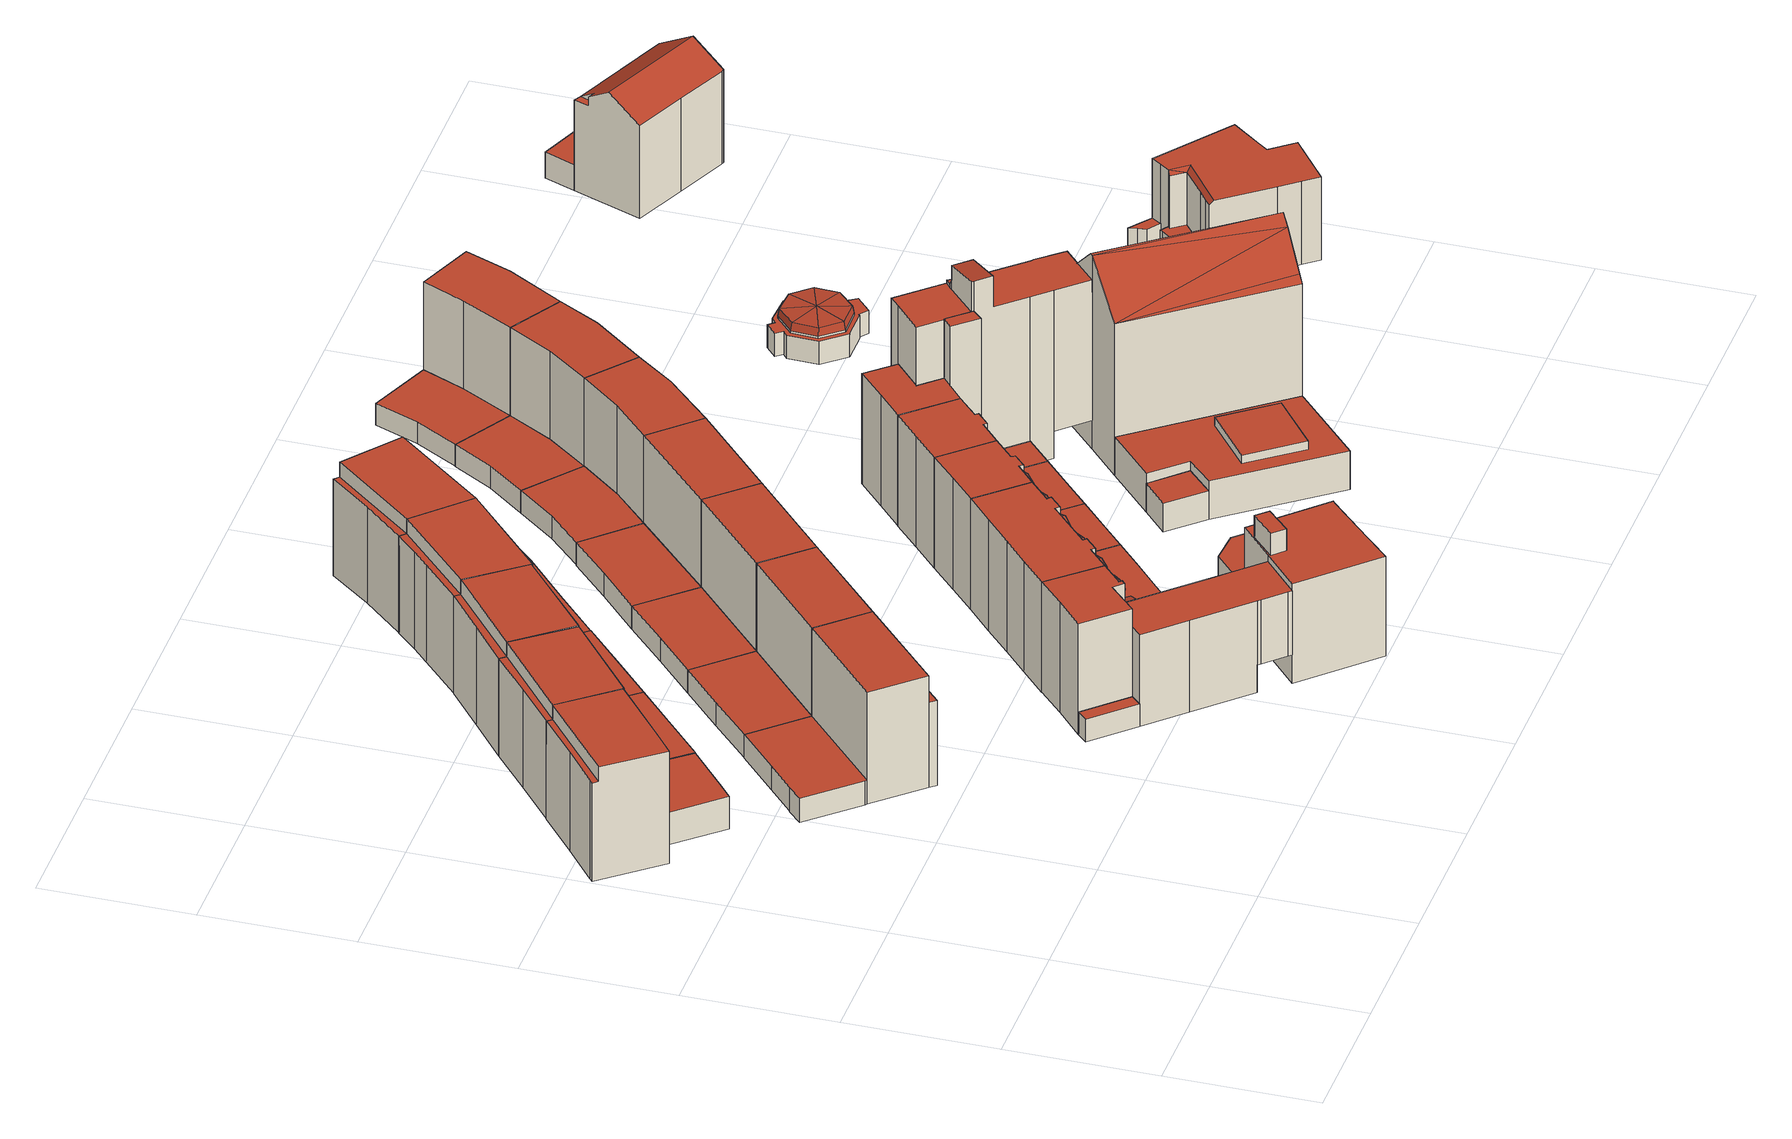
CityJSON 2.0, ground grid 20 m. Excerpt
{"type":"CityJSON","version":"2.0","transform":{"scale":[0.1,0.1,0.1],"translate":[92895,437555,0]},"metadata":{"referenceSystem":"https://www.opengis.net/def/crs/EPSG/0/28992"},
"CityObjects":{
"building1":{"type":"Building","attributes":{"measuredHeight":16.21,"yearOfConstruction":1952},"address":[{"CountryName":"Nederland","LocalityName":"Rotterdam","ThoroughfareNumber":"51-53","ThoroughfareName":"Lombardkade","PostalCode":"3011ZD"}],"children":["building1-1","building1-2"]},
"building1-1":{"type":"BuildingPart","parents":["building1"],"geometry":[{"type":"Solid","lod":"2","boundaries":[[[[0,1,2,3]],[[1,4,5,2]],[[4,6,7,5]],[[8,9,7,6,10,11]],[[12,9,8,13]],[[14,15,16,11,10]],[[17,16,15,18]],[[12,13,17,18,19,0,3]],[[8,11,16,17,13]],[[3,2,5,7,9,12]],[[0,19,14,10,6,4,1]],[[18,15,14,19]]]],"semantics":{"surfaces":[{"type":"WallSurface"},{"type":"RoofSurface"},{"type":"GroundSurface"},{"type":"ClosureSurface"}],"values":[[0,0,0,0,0,0,0,0,1,1,2,3]]}}]},
"building1-2":{"type":"BuildingPart","parents":["building1"],"geometry":[{"type":"Solid","lod":"2","boundaries":[[[[19,14,15,18]],[[20,15,14,21]],[[22,19,18,23]],[[24,20,21,25]],[[23,24,25,22]],[[15,20,24,23,18]],[[19,22,25,21,14]]]],"semantics":{"surfaces":[{"type":"ClosureSurface"},{"type":"WallSurface"},{"type":"RoofSurface"},{"type":"GroundSurface"}],"values":[[0,1,1,1,1,2,3]]}}]},
"building2":{"type":"Building","attributes":{"measuredHeight":15.94,"yearOfConstruction":1952},"address":[{"CountryName":"Nederland","LocalityName":"Rotterdam","ThoroughfareNumber":"37-39","ThoroughfareName":"Meent","PostalCode":"3011JC"}],"children":["building2-1","building2-2","building2-3"]},
"building2-1":{"type":"BuildingPart","parents":["building2"],"geometry":[{"type":"Solid","lod":"2","boundaries":[[[[26,27,28,29]],[[28,27,30,31,32,33]],[[34,32,31,35]],[[36,30,27,26]],[[36,26,29,37,34,35]],[[35,31,30,36]],[[29,28,33,37]],[[37,33,32,34]]]],"semantics":{"surfaces":[{"type":"ClosureSurface"},{"type":"WallSurface"},{"type":"RoofSurface"},{"type":"GroundSurface"}],"values":[[0,1,1,1,1,2,3,0]]}}]},
"building2-2":{"type":"BuildingPart","parents":["building2"],"geometry":[{"type":"Solid","lod":"2","boundaries":[[[[32,38,39,33]],[[38,40,41,39]],[[42,43,44,45]],[[43,46,47,44]],[[46,48,49,47]],[[48,41,40,49]],[[37,42,45,34]],[[34,45,44,47,49,40,38,32]],[[42,37,33,39,41,48,46,43]],[[34,32,33,37]]]],"semantics":{"surfaces":[{"type":"WallSurface"},{"type":"RoofSurface"},{"type":"GroundSurface"},{"type":"ClosureSurface"}],"values":[[0,0,0,0,0,0,0,1,2,3]]}}]},
"building2-3":{"type":"BuildingPart","parents":["building2"],"geometry":[{"type":"Solid","lod":"2","boundaries":[[[[29,28,27,26]],[[50,29,26,51]],[[52,27,28,53]],[[54,52,53,55]],[[51,54,55,50]],[[27,52,54,51,26]],[[55,53,28,29,50]]]],"semantics":{"surfaces":[{"type":"ClosureSurface"},{"type":"WallSurface"},{"type":"RoofSurface"},{"type":"GroundSurface"}],"values":[[0,1,1,1,1,2,3]]}}]},
"building3":{"type":"Building","attributes":{"measuredHeight":16.1,"yearOfConstruction":1954},"address":[{"CountryName":"Nederland","LocalityName":"Rotterdam","ThoroughfareNumber":"50-51","ThoroughfareName":"Lombardkade","PostalCode":"3011ZD"}],"children":["building3-1","building3-2"]},
"building3-1":{"type":"BuildingPart","parents":["building3"],"geometry":[{"type":"Solid","lod":"2","boundaries":[[[[56,57,58,59]],[[60,56,59,61]],[[62,58,57,63]],[[64,62,63,65]],[[61,64,65,60]],[[58,62,64,61,59]],[[56,60,65,63,57]]]],"semantics":{"surfaces":[{"type":"ClosureSurface"},{"type":"WallSurface"},{"type":"RoofSurface"},{"type":"GroundSurface"}],"values":[[0,1,1,1,1,2,3]]}}]},
"building3-2":{"type":"BuildingPart","parents":["building3"],"geometry":[{"type":"Solid","lod":"2","boundaries":[[[[66,67,58,59]],[[68,69,70,71]],[[69,72,3,70]],[[72,57,58,67,13,12,3]],[[73,12,13,74]],[[74,66,59,56,68,71,73]],[[73,71,70,3,12]],[[74,13,67,66]],[[68,56,57,72,69]],[[59,58,57,56]]]],"semantics":{"surfaces":[{"type":"WallSurface"},{"type":"RoofSurface"},{"type":"GroundSurface"},{"type":"ClosureSurface"}],"values":[[0,0,0,0,0,0,1,1,2,3]]}}]},
"building4":{"type":"Building","attributes":{"measuredHeight":16.11,"yearOfConstruction":1952},"address":[{"CountryName":"Nederland","LocalityName":"Rotterdam","ThoroughfareNumber":"48-49","ThoroughfareName":"Lombardkade","PostalCode":"3011ZC"}],"children":["building4-1","building4-2"]},
"building4-1":{"type":"BuildingPart","parents":["building4"],"geometry":[{"type":"Solid","lod":"2","boundaries":[[[[75,56,59,76]],[[61,59,56,60]],[[77,61,60,78]],[[79,77,78,80]],[[80,75,76,79]],[[61,77,79,76,59]],[[75,80,78,60,56]]]],"semantics":{"surfaces":[{"type":"ClosureSurface"},{"type":"WallSurface"},{"type":"RoofSurface"},{"type":"GroundSurface"}],"values":[[0,1,1,1,1,2,3]]}}]},
"building4-2":{"type":"BuildingPart","parents":["building4"],"geometry":[{"type":"Solid","lod":"2","boundaries":[[[[81,73,74,82]],[[83,84,59,76]],[[68,56,59,84,74,73,71]],[[85,86,87,88]],[[86,68,71,87]],[[82,83,76,75,85,88,81]],[[81,88,87,71,73]],[[82,74,84,83]],[[85,75,56,68,86]],[[76,59,56,75]]]],"semantics":{"surfaces":[{"type":"WallSurface"},{"type":"RoofSurface"},{"type":"GroundSurface"},{"type":"ClosureSurface"}],"values":[[0,0,0,0,0,0,1,1,2,3]]}}]},
"building5":{"type":"Building","attributes":{"measuredHeight":15.91,"yearOfConstruction":1952},"address":[{"CountryName":"Nederland","LocalityName":"Rotterdam","ThoroughfareNumber":"33-35","ThoroughfareName":"Meent","PostalCode":"3011JC"}],"children":["building5-1","building5-2","building5-3"]},
"building5-1":{"type":"BuildingPart","parents":["building5"],"geometry":[{"type":"Solid","lod":"2","boundaries":[[[[89,90,26,91]],[[92,51,93,94]],[[95,92,94,96]],[[96,89,91,95]],[[51,26,90,93]],[[92,95,91,26,51]],[[94,93,90,89,96]]]],"semantics":{"surfaces":[{"type":"ClosureSurface"},{"type":"WallSurface"},{"type":"RoofSurface"},{"type":"GroundSurface"}],"values":[[0,1,1,1,1,2,3]]}}]},
"building5-2":{"type":"BuildingPart","parents":["building5"],"geometry":[{"type":"Solid","lod":"2","boundaries":[[[[97,34,98,99]],[[99,100,101,97]],[[100,102,103,101]],[[102,104,45,103]],[[34,45,104,98]],[[103,45,34,97,101]],[[100,99,98,104,102]]]],"semantics":{"surfaces":[{"type":"ClosureSurface"},{"type":"WallSurface"},{"type":"RoofSurface"},{"type":"GroundSurface"}],"values":[[0,1,1,1,1,2,3]]}}]},
"building5-3":{"type":"BuildingPart","parents":["building5"],"geometry":[{"type":"Solid","lod":"2","boundaries":[[[[99,98,34,97]],[[105,91,89,99,97,106]],[[34,98,90,26,36,35]],[[97,34,35,106]],[[105,36,26,91]],[[106,35,36,105]],[[89,90,98,99]],[[91,26,90,89]]]],"semantics":{"surfaces":[{"type":"ClosureSurface"},{"type":"WallSurface"},{"type":"RoofSurface"},{"type":"GroundSurface"}],"values":[[0,1,1,1,1,2,3,0]]}}]},
"building6":{"type":"Building","attributes":{"measuredHeight":15.76,"yearOfConstruction":1955},"address":[{"CountryName":"Nederland","LocalityName":"Rotterdam","ThoroughfareNumber":"42-44","ThoroughfareName":"Meent","PostalCode":"3011JL"}],"children":["building6-1","building6-2","building6-3"]},
"building6-1":{"type":"BuildingPart","parents":["building6"],"geometry":[{"type":"Solid","lod":"2","boundaries":[[[[107,108,109,110]],[[111,112,113,114]],[[115,116,117,118]],[[114,107,110,111]],[[116,119,120,117]],[[119,121,122,120]],[[118,123,124,115]],[[123,125,126,124]],[[125,122,121,126]],[[114,113,127,128,108,107],[116,115,124,126,121,119]],[[118,117,120,123]],[[123,120,122,125]],[[129,130,112,111,110,109]],[[129,109,108,128]],[[112,130,127,113]],[[128,127,130,129]]]],"semantics":{"surfaces":[{"type":"WallSurface"},{"type":"RoofSurface"},{"type":"GroundSurface"},{"type":"ClosureSurface"}],"values":[[0,0,0,0,0,0,0,0,0,1,1,1,2,3,3,3]]}}]},
"building6-2":{"type":"BuildingPart","parents":["building6"],"geometry":[{"type":"Solid","lod":"2","boundaries":[[[[131,132,133,134]],[[135,136,137,138]],[[132,137,136,133]],[[134,135,138,131]],[[134,133,136,135]],[[138,137,132,131]]]],"semantics":{"surfaces":[{"type":"ClosureSurface"},{"type":"WallSurface"},{"type":"RoofSurface"},{"type":"GroundSurface"}],"values":[[0,1,1,1,2,3]]}}]},
"building6-3":{"type":"BuildingPart","parents":["building6"],"geometry":[{"type":"Solid","lod":"2","boundaries":[[[[139,140,141,132,133]],[[142,141,140,143]],[[109,108,144,145,146]],[[128,127,147,148]],[[146,145,149,134,131]],[[149,139,133,134]],[[150,147,127,113]],[[148,144,108,128]],[[150,113,112,142,143]],[[148,147,150,143,140,139,149,145,144]],[[112,130,129,109,146,131,132,141,142]],[[128,108,109,129]],[[134,133,132,131]],[[129,130,127,128]],[[113,127,130,112]]]],"semantics":{"surfaces":[{"type":"WallSurface"},{"type":"RoofSurface"},{"type":"GroundSurface"},{"type":"ClosureSurface"}],"values":[[0,0,0,0,0,0,0,0,0,1,2,3,3,3,3]]}}]},
"building7":{"type":"Building","attributes":{"measuredHeight":13.12,"yearOfConstruction":1955},"address":[{"CountryName":"Nederland","LocalityName":"Rotterdam","ThoroughfareNumber":"98-100","ThoroughfareName":"Binnenrotte","PostalCode":"3011HC"}],"geometry":[{"type":"Solid","lod":"2","boundaries":[[[[151,152,153,154,155,156]],[[157,154,158,110,159]],[[110,146,160,159]],[[155,154,157,161]],[[146,138,162,160]],[[154,153,163,158]],[[161,164,156,155]],[[163,153,165,166,167]],[[166,162,138,167]],[[164,168,151,156]],[[168,169,152,151]],[[169,165,153,152]],[[169,168,164,161,157,159,160,162,166,165]],[[146,110,158,163,167,138]]]],"semantics":{"surfaces":[{"type":"OuterCeilingSurface"},{"type":"WallSurface"},{"type":"RoofSurface"},{"type":"GroundSurface"}],"values":[[0,1,1,1,1,1,1,1,1,1,1,1,2,3]]}}]},
"building8":{"type":"Building","attributes":{"measuredHeight":16.11,"yearOfConstruction":1952},"address":[{"CountryName":"Nederland","LocalityName":"Rotterdam","ThoroughfareNumber":"46-47","ThoroughfareName":"Lombardkade","PostalCode":"3011ZC"}],"children":["building8-1","building8-2"]},
"building8-1":{"type":"BuildingPart","parents":["building8"],"geometry":[{"type":"Solid","lod":"2","boundaries":[[[[170,171,172,173]],[[174,170,173,175]],[[176,172,171,177]],[[178,176,177,179]],[[175,178,179,174]],[[172,176,178,175,173]],[[170,174,179,177,171]]]],"semantics":{"surfaces":[{"type":"ClosureSurface"},{"type":"WallSurface"},{"type":"RoofSurface"},{"type":"GroundSurface"}],"values":[[0,1,1,1,1,2,3]]}}]},
"building8-2":{"type":"BuildingPart","parents":["building8"],"geometry":[{"type":"Solid","lod":"2","boundaries":[[[[180,181,172,173]],[[182,183,184,185]],[[183,186,88,184]],[[187,81,82,188]],[[186,171,172,181,82,81,88]],[[188,180,173,170,189,190,187]],[[189,182,185,190]],[[190,185,184,88,81,187]],[[188,82,181,180]],[[189,170,171,186,183,182]],[[173,172,171,170]]]],"semantics":{"surfaces":[{"type":"WallSurface"},{"type":"RoofSurface"},{"type":"GroundSurface"},{"type":"ClosureSurface"}],"values":[[0,0,0,0,0,0,0,1,1,2,3]]}}]},
"building9":{"type":"Building","attributes":{"measuredHeight":15.88,"yearOfConstruction":1952},"address":[{"CountryName":"Nederland","LocalityName":"Rotterdam","ThoroughfareNumber":"29-31","ThoroughfareName":"Meent","PostalCode":"3011JC"}],"children":["building9-1","building9-2","building9-3"]},
"building9-1":{"type":"BuildingPart","parents":["building9"],"geometry":[{"type":"Solid","lod":"2","boundaries":[[[[191,89,91,192]],[[193,191,192,194]],[[95,91,89,96]],[[195,95,96,196]],[[194,195,196,193]],[[195,194,192,91,95]],[[191,193,196,96,89]]]],"semantics":{"surfaces":[{"type":"ClosureSurface"},{"type":"WallSurface"},{"type":"RoofSurface"},{"type":"GroundSurface"}],"values":[[0,1,1,1,1,2,3]]}}]},
"building9-2":{"type":"BuildingPart","parents":["building9"],"geometry":[{"type":"Solid","lod":"2","boundaries":[[[[197,97,99,198]],[[97,101,100,99]],[[198,199,200,197]],[[199,201,202,200]],[[201,100,101,202]],[[202,101,97,197,200]],[[199,198,99,100,201]]]],"semantics":{"surfaces":[{"type":"ClosureSurface"},{"type":"WallSurface"},{"type":"RoofSurface"},{"type":"GroundSurface"}],"values":[[0,1,1,1,1,2,3]]}}]},
"building9-3":{"type":"BuildingPart","parents":["building9"],"geometry":[{"type":"Solid","lod":"2","boundaries":[[[[198,99,97,197]],[[203,192,191,198,197,204]],[[91,105,106,97,99,89]],[[197,97,106,204]],[[203,105,91,192]],[[204,106,105,203]],[[191,89,99,198]],[[192,91,89,191]]]],"semantics":{"surfaces":[{"type":"ClosureSurface"},{"type":"WallSurface"},{"type":"RoofSurface"},{"type":"GroundSurface"}],"values":[[0,1,1,1,1,2,3,0]]}}]},
"building10":{"type":"Building","attributes":{"measuredHeight":15.85,"yearOfConstruction":1955},"address":[{"CountryName":"Nederland","LocalityName":"Rotterdam","ThoroughfareNumber":"17-19","ThoroughfareName":"Botersloothof","PostalCode":"3011HK"}],"children":["building10-1","building10-2"]},
"building10-1":{"type":"BuildingPart","parents":["building10"],"geometry":[{"type":"Solid","lod":"2","boundaries":[[[[205,206,207,208]],[[209,210,211,212]],[[212,213,214,209]],[[213,215,216,214]],[[217,218,219,220]],[[114,113,221,222]],[[223,114,222,224]],[[225,223,224,226]],[[227,225,226,228]],[[220,227,228,217]],[[229,230,231,232]],[[230,205,208,231]],[[232,233,234,229]],[[215,235,236,216]],[[210,237,238,211]],[[237,236,235,238]],[[233,239,240,234]],[[239,207,206,240]],[[241,242,243,244]],[[242,245,246,243]],[[247,248,249,250]],[[251,246,245,252]],[[253,254,255,256]],[[254,251,252,255]],[[257,258,259,260]],[[248,261,262,249]],[[261,259,258,262]],[[256,241,244,253]],[[250,263,264,247]],[[263,257,260,264]],[[220,219,265,266,267,268,269,270,271,272,113,114,223,225,227],[261,248,247,264,260,259],[236,237,210,209,214,216],[245,242,241,256,255,252],[233,232,231,208,207,239]],[[250,249,262,263]],[[263,262,258,257]],[[229,234,240,230]],[[253,244,243,254]],[[254,243,246,251]],[[213,238,235,215]],[[212,211,238,213]],[[230,240,206,205]],[[217,228,226,224,222,221,273,274,275,276,277,278,279,280,218]],[[266,265,280,279]],[[278,277,268,267]],[[218,280,265,219]],[[270,269,276,275]],[[273,221,113,272]],[[274,273,272,271]],[[279,278,267,266]],[[277,276,269,268]],[[275,274,271,270]]]],"semantics":{"surfaces":[{"type":"WallSurface"},{"type":"RoofSurface"},{"type":"GroundSurface"},{"type":"ClosureSurface"}],"values":[[0,0,0,0,0,0,0,0,0,0,0,0,0,0,0,0,0,0,0,0,0,0,0,0,0,0,0,0,0,0,1,1,1,1,1,1,1,1,1,2,3,3,3,3,3,3,3,3,3]]}}]},
"building10-2":{"type":"BuildingPart","parents":["building10"],"geometry":[{"type":"Solid","lod":"2","boundaries":[[[[281,282,271,270]],[[283,150,113,272]],[[284,285,286,287]],[[285,288,289,286]],[[288,290,291,289]],[[290,292,143,291]],[[293,294,269,268]],[[295,293,268,267]],[[282,283,272,271]],[[221,113,150,143,292]],[[296,297,265,219]],[[270,269,294,281]],[[296,219,218,284,287]],[[298,295,267,266]],[[266,265,297,298]],[[283,282,281,294,293,295,298,297,296,287,286,289,291,143,150]],[[279,278,277,276,275,274,273,221,292,290,288,285,284,218,280]],[[270,271,274,275]],[[268,269,276,277]],[[272,113,221,273]],[[267,268,277,278]],[[266,267,278,279]],[[219,265,280,218]],[[275,276,269,270]],[[279,280,265,266]],[[271,272,273,274]]]],"semantics":{"surfaces":[{"type":"WallSurface"},{"type":"RoofSurface"},{"type":"GroundSurface"},{"type":"ClosureSurface"}],"values":[[0,0,0,0,0,0,0,0,0,0,0,0,0,0,0,1,2,3,3,3,3,3,3,3,3,3]]}}]},
"building11":{"type":"Building","attributes":{"measuredHeight":17.44,"yearOfConstruction":1955},"address":[{"CountryName":"Nederland","LocalityName":"Rotterdam","ThoroughfareNumber":"102-102","ThoroughfareName":"Binnenrotte","PostalCode":"3011HC"}],"children":["building11-1","building11-2"]},
"building11-1":{"type":"BuildingPart","parents":["building11"],"geometry":[{"type":"Solid","lod":"2","boundaries":[[[[299,300,301,302]],[[303,304,305,306,307]],[[306,308,309,307]],[[302,310,311,299]],[[300,312,313,301]],[[310,313,312,311]],[[314,315,316,317,318,319,320]],[[318,309,308,319]],[[321,304,303,322]],[[314,320,323,321,322]],[[301,313,310,302]],[[303,307,309,318,317,316,315,314,322],[300,299,311,312]],[[320,319,308,306,305,323]],[[323,305,304,321]]]],"semantics":{"surfaces":[{"type":"WallSurface"},{"type":"RoofSurface"},{"type":"GroundSurface"},{"type":"ClosureSurface"}],"values":[[0,0,0,0,0,0,0,0,0,0,1,1,2,3]]}}]},
"building11-2":{"type":"BuildingPart","parents":["building11"],"geometry":[{"type":"Solid","lod":"2","boundaries":[[[[321,304,305,323]],[[324,321,323,325]],[[326,327,328,329]],[[325,326,329,324]],[[327,305,304,328]],[[329,328,304,321,324]],[[323,305,327,326,325]]]],"semantics":{"surfaces":[{"type":"ClosureSurface"},{"type":"WallSurface"},{"type":"RoofSurface"},{"type":"GroundSurface"}],"values":[[0,1,1,1,1,2,3]]}}]},
"building12":{"type":"Building","attributes":{"measuredHeight":16.01,"yearOfConstruction":1952},"address":[{"CountryName":"Nederland","LocalityName":"Rotterdam","ThoroughfareNumber":"44-45","ThoroughfareName":"Lombardkade","PostalCode":"3011ZB"}],"children":["building12-1","building12-2"]},
"building12-1":{"type":"BuildingPart","parents":["building12"],"geometry":[{"type":"Solid","lod":"2","boundaries":[[[[330,331,332,333]],[[334,335,336,337]],[[335,175,338,336]],[[337,330,333,334]],[[175,332,331,338]],[[335,334,333,332,175]],[[336,338,331,330,337]]]],"semantics":{"surfaces":[{"type":"ClosureSurface"},{"type":"WallSurface"},{"type":"RoofSurface"},{"type":"GroundSurface"}],"values":[[0,1,1,1,1,2,3]]}}]},
"building12-2":{"type":"BuildingPart","parents":["building12"],"geometry":[{"type":"Solid","lod":"2","boundaries":[[[[339,180,332,333]],[[340,339,333,330,341,342,343]],[[343,187,188,340]],[[341,344,345,342]],[[344,346,190,345]],[[332,180,188,187,190,346,331]],[[340,188,180,339]],[[343,342,345,190,187]],[[341,330,331,346,344]],[[333,332,331,330]]]],"semantics":{"surfaces":[{"type":"WallSurface"},{"type":"RoofSurface"},{"type":"GroundSurface"},{"type":"ClosureSurface"}],"values":[[0,0,0,0,0,0,1,1,2,3]]}}]},
"building13":{"type":"Building","attributes":{"measuredHeight":15.85,"yearOfConstruction":1952},"address":[{"CountryName":"Nederland","LocalityName":"Rotterdam","ThoroughfareNumber":"25-27","ThoroughfareName":"Meent","PostalCode":"3011JB"}],"children":["building13-1","building13-2","building13-3"]},
"building13-1":{"type":"BuildingPart","parents":["building13"],"geometry":[{"type":"Solid","lod":"2","boundaries":[[[[347,197,198,348]],[[348,349,350,347]],[[349,351,352,350]],[[351,199,200,352]],[[197,200,199,198]],[[197,347,350,352,200]],[[349,348,198,199,351]]]],"semantics":{"surfaces":[{"type":"ClosureSurface"},{"type":"WallSurface"},{"type":"RoofSurface"},{"type":"GroundSurface"}],"values":[[0,1,1,1,1,2,3]]}}]},
"building13-2":{"type":"BuildingPart","parents":["building13"],"geometry":[{"type":"Solid","lod":"2","boundaries":[[[[353,192,191,354]],[[347,197,204,355]],[[356,353,354,348,347,355]],[[197,198,191,192,203,204]],[[356,203,192,353]],[[355,204,203,356]],[[354,191,198,348]],[[348,198,197,347]]]],"semantics":{"surfaces":[{"type":"ClosureSurface"},{"type":"WallSurface"},{"type":"RoofSurface"},{"type":"GroundSurface"}],"values":[[0,1,1,1,1,2,3,0]]}}]},
"building13-3":{"type":"BuildingPart","parents":["building13"],"geometry":[{"type":"Solid","lod":"2","boundaries":[[[[354,191,192,353]],[[357,194,193,358]],[[359,357,358,360]],[[360,354,353,359]],[[194,192,191,193]],[[357,359,353,192,194]],[[354,360,358,193,191]]]],"semantics":{"surfaces":[{"type":"ClosureSurface"},{"type":"WallSurface"},{"type":"RoofSurface"},{"type":"GroundSurface"}],"values":[[0,1,1,1,1,2,3]]}}]},
"building14":{"type":"Building","attributes":{"measuredHeight":15.84,"yearOfConstruction":1955},"address":[{"CountryName":"Nederland","LocalityName":"Rotterdam","ThoroughfareNumber":"26-30","ThoroughfareName":"Meent","PostalCode":"3011JK"}],"children":["building14-1","building14-2"]},
"building14-1":{"type":"BuildingPart","parents":["building14"],"geometry":[{"type":"Solid","lod":"2","boundaries":[[[[220,219,218,217]],[[361,220,217,362]],[[363,361,362,364]],[[365,366,367,368]],[[369,370,371,372]],[[373,374,375,376]],[[376,377,378,373]],[[377,365,368,378]],[[379,380,381,382]],[[382,383,384,379]],[[383,369,372,384]],[[364,385,386,363]],[[374,387,388,375]],[[387,367,366,388]],[[380,389,390,381]],[[389,371,370,390]],[[376,375,388,377]],[[382,381,390,383]],[[363,386,391,392,393,394,219,220,361],[380,379,384,372,371,389],[374,373,378,368,367,387]],[[377,388,366,365]],[[383,390,370,369]],[[395,385,364,362,217,218,396,397,398]],[[385,395,391,386]],[[396,218,219,394]],[[397,396,394,393]],[[392,391,395,398]],[[398,397,393,392]]]],"semantics":{"surfaces":[{"type":"WallSurface"},{"type":"RoofSurface"},{"type":"GroundSurface"},{"type":"ClosureSurface"}],"values":[[0,0,0,0,0,0,0,0,0,0,0,0,0,0,0,0,1,1,1,1,1,2,3,3,3,3,3]]}}]},
"building14-2":{"type":"BuildingPart","parents":["building14"],"geometry":[{"type":"Solid","lod":"2","boundaries":[[[[218,219,296,287,284]],[[399,296,219,394]],[[400,386,385,401,402]],[[403,284,287,404]],[[401,403,404,402]],[[400,405,391,386]],[[406,399,394,393]],[[407,406,393,392]],[[392,391,405,407]],[[407,405,400,402,404,287,296,399,406]],[[395,398,397,396,218,284,403,401,385]],[[394,219,218,396]],[[393,394,396,397]],[[392,393,397,398]],[[398,395,391,392]],[[386,391,395,385]]]],"semantics":{"surfaces":[{"type":"WallSurface"},{"type":"RoofSurface"},{"type":"GroundSurface"},{"type":"ClosureSurface"}],"values":[[0,0,0,0,0,0,0,0,0,1,2,3,3,3,3,3]]}}]},
"building15":{"type":"Building","attributes":{"measuredHeight":15.84,"yearOfConstruction":1955},"address":[{"CountryName":"Nederland","LocalityName":"Rotterdam","ThoroughfareNumber":"26-26","ThoroughfareName":"Meent","PostalCode":"3011JK"}],"children":["building15-1","building15-2"]},
"building15-1":{"type":"BuildingPart","parents":["building15"],"geometry":[{"type":"Solid","lod":"2","boundaries":[[[[408,409,410,411]],[[411,412,413,408]],[[414,401,402,415]],[[416,414,415,417]],[[409,418,419,410]],[[420,413,412,421]],[[418,400,386,419]],[[385,386,400,402,401]],[[420,421,422,416,417]],[[409,408,413,420,417,415,402,400,418]],[[414,416,422,423,424,425,426,385,401]],[[419,386,385,426]],[[411,410,425,424]],[[424,423,412,411]],[[410,419,426,425]],[[421,412,423,422]]]],"semantics":{"surfaces":[{"type":"WallSurface"},{"type":"RoofSurface"},{"type":"GroundSurface"},{"type":"ClosureSurface"}],"values":[[0,0,0,0,0,0,0,0,0,1,2,3,3,3,3,3]]}}]},
"building15-2":{"type":"BuildingPart","parents":["building15"],"geometry":[{"type":"Solid","lod":"2","boundaries":[[[[363,386,385,364]],[[427,428,429,430]],[[428,363,364,429]],[[430,422,421,427]],[[431,432,433,434]],[[435,436,437,438]],[[439,440,441,442]],[[443,444,445,446]],[[434,447,448,431]],[[447,435,438,448]],[[432,449,450,433]],[[449,437,436,450]],[[442,451,452,439]],[[451,443,446,452]],[[440,453,454,441]],[[453,445,444,454]],[[427,421,412,411,410,419,386,363,428],[453,440,439,452,446,445],[432,431,448,438,437,449]],[[434,433,450,447]],[[442,441,454,451]],[[447,450,436,435]],[[451,454,444,443]],[[423,422,430,429,364,385,426,425,424]],[[424,425,410,411]],[[425,426,419,410]],[[426,385,386,419]],[[422,423,412,421]],[[411,412,423,424]]]],"semantics":{"surfaces":[{"type":"WallSurface"},{"type":"RoofSurface"},{"type":"GroundSurface"},{"type":"ClosureSurface"}],"values":[[0,0,0,0,0,0,0,0,0,0,0,0,0,0,0,0,1,1,1,1,1,2,3,3,3,3,3]]}}]},
"building16":{"type":"Building","attributes":{"measuredHeight":15.85,"yearOfConstruction":1952},"address":[{"CountryName":"Nederland","LocalityName":"Rotterdam","ThoroughfareNumber":"21-23","ThoroughfareName":"Meent","PostalCode":"3011JB"}],"children":["building16-1","building16-2","building16-3"]},
"building16-1":{"type":"BuildingPart","parents":["building16"],"geometry":[{"type":"Solid","lod":"2","boundaries":[[[[455,456,457,458]],[[459,460,461,462]],[[347,350,463,464]],[[460,463,350,461]],[[458,459,462,455]],[[461,350,347,456,455,462]],[[460,459,458,457,464,463]],[[456,347,464,457]]]],"semantics":{"surfaces":[{"type":"ClosureSurface"},{"type":"WallSurface"},{"type":"RoofSurface"},{"type":"GroundSurface"}],"values":[[0,1,1,1,1,2,3,0]]}}]},
"building16-2":{"type":"BuildingPart","parents":["building16"],"geometry":[{"type":"Solid","lod":"2","boundaries":[[[[465,466,467,468]],[[469,359,470,471]],[[466,469,471,467]],[[468,472,473,465]],[[359,353,474,470]],[[466,465,473,475,353,359,469]],[[472,468,467,471,470,474,476]],[[476,474,353,475]],[[472,476,475,473]]]],"semantics":{"surfaces":[{"type":"WallSurface"},{"type":"RoofSurface"},{"type":"GroundSurface"},{"type":"ClosureSurface"}],"values":[[0,0,0,0,0,1,2,3,3]]}}]},
"building16-3":{"type":"BuildingPart","parents":["building16"],"geometry":[{"type":"Solid","lod":"2","boundaries":[[[[353,356,355,347,464,474]],[[477,478,475,473]],[[478,356,353,475]],[[455,456,479,480]],[[477,473,472,458,455,480]],[[456,347,355,479]],[[479,355,356,478,477,480]],[[472,476,474,464,457,458]],[[458,457,456,455]],[[473,475,476,472]],[[457,464,347,456]],[[475,353,474,476]]]],"semantics":{"surfaces":[{"type":"WallSurface"},{"type":"RoofSurface"},{"type":"GroundSurface"},{"type":"ClosureSurface"}],"values":[[0,0,0,0,0,0,1,2,3,3,3,3]]}}]},
"building17":{"type":"Building","attributes":{"measuredHeight":4.16,"yearOfConstruction":1955},"address":[{"CountryName":"Nederland","LocalityName":"Rotterdam","ThoroughfareNumber":"2B","ThoroughfareName":"Botersloothof","PostalCode":"3011HK"}],"geometry":[{"type":"Solid","lod":"2","boundaries":[[[[481,482,483,484]],[[485,486,482,481]],[[484,483,487,488]],[[483,482,486,487]],[[488,485,481,484]],[[488,487,486,485]]]],"semantics":{"surfaces":[{"type":"GroundSurface"},{"type":"WallSurface"},{"type":"RoofSurface"}],"values":[[0,1,1,1,1,2]]}}]},
"building18":{"type":"Building","attributes":{"measuredHeight":24.33,"yearOfConstruction":1955},"address":[{"CountryName":"Nederland","LocalityName":"Rotterdam","ThoroughfareNumber":"22-22","ThoroughfareName":"Meent","PostalCode":"3011JK"}],"geometry":[{"type":"Solid","lod":"2","boundaries":[[[[489,490,491,492]],[[493,420,421,494]],[[495,496,497,498]],[[498,499,500,495]],[[496,501,502,497]],[[501,503,504,502]],[[503,505,417,504]],[[506,493,507,508]],[[491,490,507,493,494]],[[509,427,510,511]],[[492,509,511,512,489]],[[512,513,514,489]],[[508,514,513,500,499,506]],[[427,421,420,417,505,510]],[[489,514,508,507,490]],[[506,499,498,497,502,504,417,420,493]],[[509,492,491,494,421,427]],[[495,500,513,512,511,510,505,503,501,496]]]],"semantics":{"surfaces":[{"type":"WallSurface"},{"type":"RoofSurface"},{"type":"GroundSurface"}],"values":[[0,0,0,0,0,0,0,0,0,0,0,0,0,0,1,1,1,2]]}}]},
"building19":{"type":"Building","attributes":{"measuredHeight":15.85,"yearOfConstruction":1952},"address":[{"CountryName":"Nederland","LocalityName":"Rotterdam","ThoroughfareNumber":"17-19","ThoroughfareName":"Meent","PostalCode":"3011JB"}],"children":["building19-1","building19-2","building19-3"]},
"building19-1":{"type":"BuildingPart","parents":["building19"],"geometry":[{"type":"Solid","lod":"2","boundaries":[[[[515,455,480,516]],[[473,477,480,455,458,472]],[[517,477,473,518]],[[519,517,518,520]],[[521,515,516,522]],[[519,520,523,524,521,522]],[[516,480,477,517,519,522]],[[523,525,472,458,526,524]],[[526,458,455,515]],[[518,473,472,525]],[[520,518,525,523]],[[524,526,515,521]]]],"semantics":{"surfaces":[{"type":"WallSurface"},{"type":"RoofSurface"},{"type":"GroundSurface"},{"type":"ClosureSurface"}],"values":[[0,0,0,0,0,0,1,2,3,3,3,3]]}}]},
"building19-2":{"type":"BuildingPart","parents":["building19"],"geometry":[{"type":"Solid","lod":"2","boundaries":[[[[527,528,529,530]],[[531,465,468,532]],[[528,531,532,529]],[[530,523,520,527]],[[465,473,472,468]],[[520,518,473,465,531,528,527]],[[523,530,529,532,468,472,525]],[[523,525,518,520]],[[525,472,473,518]]]],"semantics":{"surfaces":[{"type":"WallSurface"},{"type":"RoofSurface"},{"type":"GroundSurface"},{"type":"ClosureSurface"}],"values":[[0,0,0,0,0,1,2,3,3]]}}]},
"building19-3":{"type":"BuildingPart","parents":["building19"],"geometry":[{"type":"Solid","lod":"2","boundaries":[[[[521,515,526,524]],[[533,534,535,536]],[[524,533,536,521]],[[534,459,462,535]],[[455,462,459,458]],[[462,455,515,521,536,535]],[[524,526,458,459,534,533]],[[515,455,458,526]]]],"semantics":{"surfaces":[{"type":"ClosureSurface"},{"type":"WallSurface"},{"type":"RoofSurface"},{"type":"GroundSurface"}],"values":[[0,1,1,1,1,2,3,0]]}}]},
"building20":{"type":"Building","attributes":{"measuredHeight":28.59,"yearOfConstruction":1955},"address":[{"CountryName":"Nederland","LocalityName":"Rotterdam","ThoroughfareNumber":"3-7","ThoroughfareName":"Botersloot","PostalCode":"3011HE"}],"geometry":[{"type":"Solid","lod":"2","boundaries":[[[[537,538,539,540,541,542]],[[543,537,544,545,511]],[[546,547,500,513]],[[548,549,550,546,513,512]],[[545,551,552,548,512,511]],[[553,544,537,542]],[[495,500,547,554]],[[555,495,554,556]],[[557,553,542,541]],[[558,559,538,560,561,562,563]],[[564,562,561,555,556,565]],[[539,538,559,566]],[[540,539,566,567]],[[541,540,567,557]],[[568,569,570,550,549]],[[565,571,572,564]],[[571,570,569,572]],[[573,574,575,552,551]],[[563,576,577,558]],[[576,574,573,577]],[[574,569,568,575]],[[538,537,543,560]],[[566,559,558,577,573,551,545,544,553,557,567]],[[556,554,547,546,550,570,571,565]],[[576,572,569,574]],[[552,575,568,549,548]],[[576,563,562,564,572]],[[495,555,561,560,543,511,512,513,500]]]],"semantics":{"surfaces":[{"type":"OuterCeilingSurface"},{"type":"WallSurface"},{"type":"RoofSurface"},{"type":"GroundSurface"}],"values":[[0,1,1,1,1,1,1,1,1,1,1,1,1,1,1,1,1,1,1,1,1,1,2,2,2,2,2,3]]}}]},
"building21":{"type":"Building","attributes":{"measuredHeight":28.01,"yearOfConstruction":1946},"address":[{"CountryName":"Nederland","LocalityName":"Rotterdam","ThoroughfareNumber":"11","ThoroughfareName":"Botersloot","PostalCode":"3011HE"}],"children":["building21-1","building21-2"]},
"building21-1":{"type":"BuildingPart","parents":["building21"],"geometry":[{"type":"Solid","lod":"2","boundaries":[[[[578,579,580,581]],[[582,580,579,583]],[[584,578,581,585]],[[586,587,588,589]],[[585,582,583,584]],[[590,483,591,592]],[[484,481,593,594]],[[594,591,483,484]],[[595,586,589,596]],[[587,593,481,588]],[[583,579,578,584]],[[595,592,591,594,593,587,586],[580,582,585,581]],[[596,589,588,481,484,483,590]],[[596,590,592,595]]]],"semantics":{"surfaces":[{"type":"WallSurface"},{"type":"RoofSurface"},{"type":"GroundSurface"},{"type":"ClosureSurface"}],"values":[[0,0,0,0,0,0,0,0,0,0,1,1,2,3]]}}]},
"building21-2":{"type":"BuildingPart","parents":["building21"],"geometry":[{"type":"Solid","lod":"2","boundaries":[[[[597,598,599,600,595,596,601,602]],[[601,603,604,602]],[[603,605,606,604]],[[605,607,608,606]],[[600,609,592,595]],[[609,610,611,590,592]],[[612,608,607,611,610]],[[599,609,600]],[[598,610,609]],[[598,609,599]],[[597,610,598]],[[597,612,610]],[[602,604,606,608,612,597]],[[611,607,605,603,601,596,590]],[[595,592,590,596]]]],"semantics":{"surfaces":[{"type":"WallSurface"},{"type":"RoofSurface"},{"type":"GroundSurface"},{"type":"ClosureSurface"}],"values":[[0,0,0,0,0,0,0,1,1,1,1,1,1,2,3]]}}]},
"building22":{"type":"Building","attributes":{"measuredHeight":15.7,"yearOfConstruction":1952},"address":[{"CountryName":"Nederland","LocalityName":"Rotterdam","ThoroughfareNumber":"13-15","ThoroughfareName":"Meent","PostalCode":"3011JA"}],"children":["building22-1","building22-2","building22-3"]},
"building22-1":{"type":"BuildingPart","parents":["building22"],"geometry":[{"type":"Solid","lod":"2","boundaries":[[[[613,614,615,616]],[[527,520,617,618]],[[619,527,618,620]],[[621,619,620,622]],[[616,621,622,613]],[[621,616,615,623,520,527,619]],[[614,613,622,620,618,617,624]],[[624,617,520,623]],[[614,624,623,615]]]],"semantics":{"surfaces":[{"type":"WallSurface"},{"type":"RoofSurface"},{"type":"GroundSurface"},{"type":"ClosureSurface"}],"values":[[0,0,0,0,0,1,2,3,3]]}}]},
"building22-2":{"type":"BuildingPart","parents":["building22"],"geometry":[{"type":"Solid","lod":"2","boundaries":[[[[625,626,627,628]],[[629,615,614,630,625,628]],[[631,519,520,623]],[[626,521,522,627]],[[520,519,522,521,632,617]],[[629,631,623,615]],[[522,519,631,629,628,627]],[[630,614,624,617,632,633]],[[623,520,617,624]],[[615,623,624,614]],[[630,633,626,625]],[[633,632,521,626]]]],"semantics":{"surfaces":[{"type":"WallSurface"},{"type":"RoofSurface"},{"type":"GroundSurface"},{"type":"ClosureSurface"}],"values":[[0,0,0,0,0,0,1,2,3,3,3,3]]}}]},
"building22-3":{"type":"BuildingPart","parents":["building22"],"geometry":[{"type":"Solid","lod":"2","boundaries":[[[[626,521,632,633]],[[630,634,635,625]],[[634,636,637,635]],[[636,638,536,637]],[[521,536,638,632]],[[536,521,626,625,635,637]],[[630,633,632,638,636,634]],[[625,626,633,630]]]],"semantics":{"surfaces":[{"type":"ClosureSurface"},{"type":"WallSurface"},{"type":"RoofSurface"},{"type":"GroundSurface"}],"values":[[0,1,1,1,1,2,3,0]]}}]},
"building23":{"type":"Building","attributes":{"measuredHeight":4.87,"yearOfConstruction":1955},"address":[{"CountryName":"Nederland","LocalityName":"Rotterdam","ThoroughfareNumber":"20","ThoroughfareName":"Meent","PostalCode":"3011JJ"}],"geometry":[{"type":"Solid","lod":"2","boundaries":[[[[639,640,641,642]],[[640,643,644,641]],[[645,646,647,648]],[[643,645,648,644]],[[649,650,651,652]],[[650,653,654,651]],[[655,656,657,658]],[[659,660,661,662]],[[663,664,665,666]],[[667,668,669,670]],[[671,672,673,674]],[[675,676,677,678]],[[672,639,642,673]],[[679,667,670,680]],[[668,675,678,669]],[[646,679,680,647]],[[653,663,666,654]],[[681,682,683,684]],[[656,659,662,657]],[[676,649,652,677]],[[685,655,658,686]],[[664,671,674,665]],[[682,685,686,683]],[[687,681,684,688]],[[660,687,688,661]],[[689,659,690]],[[655,691,690,656]],[[692,693,694]],[[690,694,689]],[[694,695,696]],[[697,681,687,695]],[[694,693,697]],[[691,694,690]],[[689,696,660,659]],[[696,695,687,660]],[[694,697,695]],[[685,682,693,692]],[[682,681,697,693]],[[691,692,694]],[[680,670,669,678,677,652,651,654,666,665,674,673,642,641,644,648,647],[686,658,657,662,661,688,684,683]],[[655,685,692,691]],[[659,656,690]],[[689,694,696]],[[640,639,672,671,664,663,653,650,649,676,675,668,667,679,646,645,643]]]],"semantics":{"surfaces":[{"type":"WallSurface"},{"type":"RoofSurface"},{"type":"GroundSurface"}],"values":[[0,0,0,0,0,0,0,0,0,0,0,0,0,0,0,0,0,0,0,0,0,0,0,0,0,1,1,1,1,1,1,1,1,1,1,1,1,1,1,1,1,1,1,2]]}}]},
"building24":{"type":"Building","attributes":{"measuredHeight":11.8,"yearOfConstruction":1981},"address":[{"CountryName":"Nederland","LocalityName":"Rotterdam","ThoroughfareNumber":"63-93","ThoroughfareName":"Herenplaats","PostalCode":"3011LP"}],"children":["building24-1","building24-2"]},
"building24-1":{"type":"BuildingPart","parents":["building24"],"geometry":[{"type":"Solid","lod":"2","boundaries":[[[[698,699,700,701]],[[699,702,703,700]],[[702,704,705,703]],[[706,698,701,707]],[[708,705,704,709]],[[710,711,707,701,700,703,705,708]],[[699,698,706,712,713,709,704,702]],[[713,712,711,710]],[[707,711,712,706]],[[710,708,709,713]]]],"semantics":{"surfaces":[{"type":"WallSurface"},{"type":"RoofSurface"},{"type":"GroundSurface"},{"type":"ClosureSurface"}],"values":[[0,0,0,0,0,1,2,3,3,3]]}}]},
"building24-2":{"type":"BuildingPart","parents":["building24"],"geometry":[{"type":"Solid","lod":"2","boundaries":[[[[707,714,715,716,717,706]],[[718,716,715,719]],[[707,711,720,714]],[[716,721,722,717]],[[723,724,725,726,727,728]],[[729,730,731,732,733]],[[733,734,735,729]],[[736,737,738,739,740]],[[741,736,740,742]],[[728,741,742,723]],[[743,744,745,746]],[[721,743,746,722]],[[724,730,729,725]],[[726,735,734,727]],[[747,708,709,748,749]],[[748,739,738,749]],[[710,708,747,750]],[[751,718,719,732,731,745,744]],[[750,720,711,710]],[[750,714,720]],[[752,714,750]],[[734,733,732,719,715,714,752,737,736,741,728,727]],[[750,747,749,738,737,752]],[[751,744,743,721,716,718]],[[725,729,735,726]],[[717,722,746,745,731,730,724,723,742,740,739,748,709,713,712,706]],[[710,711,712,713]],[[706,712,711,707]],[[713,709,708,710]]]],"semantics":{"surfaces":[{"type":"WallSurface"},{"type":"RoofSurface"},{"type":"GroundSurface"},{"type":"ClosureSurface"}],"values":[[0,0,0,0,0,0,0,0,0,0,0,0,0,0,0,0,0,0,0,1,1,1,1,1,1,2,3,3,3]]}}]},
"building25":{"type":"Building","attributes":{"measuredHeight":16.28,"yearOfConstruction":1953},"address":[{"CountryName":"Nederland","LocalityName":"Rotterdam","ThoroughfareNumber":"8-10","ThoroughfareName":"Pannekoekstraat","PostalCode":"3011LE"}],"children":["building25-1","building25-2"]},
"building25-1":{"type":"BuildingPart","attributes":{"measuredHeight":16.28},"parents":["building25"],"geometry":[{"type":"Solid","lod":"2","boundaries":[[[[753,754,755,756,757,758]],[[759,760,761,762,763,764,765,766]],[[767,768,769]],[[763,770,771,764]],[[770,772,773,771]],[[768,759,766,769]],[[772,756,755,773]],[[767,753,758,774]],[[760,767,774,761]],[[773,755,754,765,764,771]],[[766,765,754,753,767,769]],[[759,768,767,760]],[[763,762,775,757,756,772,770]],[[775,762,761,774]],[[757,775,774,758]]]],"semantics":{"surfaces":[{"type":"WallSurface"},{"type":"RoofSurface"},{"type":"GroundSurface"},{"type":"ClosureSurface"}],"values":[[0,0,0,0,0,0,0,0,0,1,1,1,2,3,3]]}}]},
"building25-2":{"type":"BuildingPart","attributes":{"measuredHeight":3.76},"parents":["building25"],"geometry":[{"type":"Solid","lod":"2","boundaries":[[[[775,757,758,774]],[[776,777,778,779]],[[777,780,781,778]],[[757,776,779,758]],[[780,762,761,781]],[[781,761,774,758,779,778]],[[775,762,780,777,776,757]],[[762,775,774,761]]]],"semantics":{"surfaces":[{"type":"ClosureSurface"},{"type":"WallSurface"},{"type":"RoofSurface"},{"type":"GroundSurface"}],"values":[[0,1,1,1,1,2,3,0]]}}]}
},
"vertices":[
[115,860,2],[59,814,2],[59,814,143],[115,860,143],[9,774,2],[9,774,143],[3,769,2],[3,769,143],[9,763,164],[9,763,143],[66,692,2],[66,692,163],[120,853,143],[120,853,164],[95,715,2],[95,715,48],[95,715,163],[178,783,164],[178,783,47],[178,783,2],
[158,645,48],[158,645,2],[237,711,2],[237,711,47],[181,664,48],[181,664,2],
[422,546,125],[309,442,125],[309,442,3],[422,546,3],[309,442,163],[254,502,163],[254,502,37],[254,502,3],[367,605,37],[367,605,163],[422,546,163],[367,605,3],
[252,504,37],[252,504,3],[194,568,37],[194,568,3],[306,671,3],[251,621,3],[251,621,37],[306,671,37],[214,587,3],[214,587,37],[212,586,3],[212,586,37],
[428,539,3],[428,539,125],[316,434,125],[316,434,3],[373,487,125],[373,487,3],
[291,872,3],[179,782,3],[179,782,47],[291,872,47],[343,807,3],[343,807,48],[237,711,48],[237,711,3],[291,760,48],[291,760,3],
[291,872,163],[179,782,163],[227,952,3],[171,906,3],[171,906,143],[227,952,143],[115,860,3],[233,944,143],[233,944,164],
[402,964,3],[402,964,47],[397,856,48],[397,856,3],[451,905,48],[451,905,3],
[345,1035,143],[345,1035,164],[402,964,163],[291,872,164],[339,1042,3],[283,997,3],[283,997,143],[339,1042,143],
[535,649,4],[422,546,4],[535,649,125],[484,590,125],[428,539,4],[484,590,4],[541,643,125],[541,643,4],
[481,708,37],[367,605,4],[481,708,4],[419,775,4],[419,775,37],[362,723,4],[362,723,37],[306,671,4],
[535,649,163],[481,708,163],
[645,195,37],[568,276,37],[568,276,3],[645,195,3],[676,224,3],[598,310,3],[598,310,37],[676,224,37],[644,247,37],[621,272,37],[621,272,41],[644,247,41],[609,262,37],[609,262,45],[599,252,37],[599,252,40],[633,236,45],[633,236,37],[623,227,40],[623,227,37],[570,284,37],[573,281,37],[573,281,3],[570,284,3],
[519,252,3],[469,304,3],[469,304,35],[519,252,35],[506,239,35],[456,291,35],[456,291,3],[506,239,3],
[469,304,161],[507,338,161],[507,338,3],[543,372,3],[543,372,161],[568,276,161],[556,288,161],[556,288,3],[570,284,161],[573,281,161],[519,252,161],[598,310,161],
[645,96,42],[620,122,42],[616,126,42],[667,173,42],[701,138,42],[649,92,42],[667,173,134],[667,173,3],[645,195,134],[556,288,134],[701,138,134],[506,239,134],[616,126,3],[649,92,134],[616,126,134],[553,191,134],[553,191,3],[645,96,134],[620,122,134],
[519,1068,4],[403,963,4],[403,963,47],[519,1068,47],[574,1016,4],[574,1016,48],[451,905,47],[451,905,4],[512,961,48],[512,961,4],
[519,1068,163],[403,963,163],[416,1113,4],[393,1092,4],[393,1092,143],[416,1113,143],[339,1042,4],[451,1134,143],[451,1134,164],[443,1141,4],[443,1141,143],
[647,751,4],[647,751,125],[652,746,4],[652,746,125],[597,695,125],[597,695,4],
[593,810,37],[593,810,4],[531,878,4],[531,878,37],[475,826,4],[475,826,37],
[647,751,163],[593,810,163],
[768,358,40],[745,384,40],[745,384,37],[768,358,37],[679,279,37],[656,304,37],[656,304,41],[679,279,41],[669,269,44],[669,269,37],[658,259,40],[658,259,37],[823,358,2],[744,444,2],[744,444,37],[823,358,37],[598,310,2],[676,224,2],[713,258,37],[713,258,2],[749,291,37],[749,291,2],[786,324,37],[786,324,2],[790,379,40],[779,368,44],[779,368,37],[790,379,37],[767,404,37],[767,404,40],[634,284,40],[634,284,37],[646,295,37],[646,295,44],[756,394,37],[756,394,44],[694,337,37],[683,327,37],[683,327,45],[694,337,41],[673,317,37],[673,317,40],[754,345,37],[731,371,37],[731,371,40],[754,345,40],[695,293,39],[695,293,37],[716,313,41],[706,303,45],[706,303,37],[716,313,37],[731,324,40],[708,349,40],[708,349,37],[731,324,37],[720,360,37],[720,360,43],[743,335,43],[743,335,37],[715,417,37],[720,413,37],[703,397,37],[698,402,37],[643,351,37],[647,347,37],[630,331,37],[626,336,37],[626,336,2],[630,331,2],[647,347,2],[643,351,2],[698,402,2],[703,397,2],[720,413,2],[715,417,2],
[647,347,161],[630,331,161],[626,336,161],[689,504,2],[652,471,2],[652,471,161],[689,504,161],[615,437,2],[615,437,161],[580,405,2],[580,405,161],[543,372,2],[698,402,161],[643,351,161],[703,397,161],[744,444,161],[715,417,161],[720,413,161],
[746,149,144],[732,164,144],[732,164,175],[746,149,175],[748,181,144],[748,181,58],[748,181,1],[701,138,1],[701,138,144],[649,92,1],[649,92,144],[715,119,175],[715,119,144],[700,134,144],[700,134,175],[829,93,144],[800,65,144],[769,34,144],[761,26,144],[737,2,144],[737,2,1],[829,93,1],[832,96,58],[832,96,144],[832,96,1],
[906,164,58],[906,164,1],[845,227,1],[802,230,1],[802,230,58],[845,227,58],
[619,1189,5],[519,1068,5],[519,1068,48],[619,1189,48],[686,1140,48],[632,1075,48],[632,1075,5],[686,1140,5],[574,1016,5],
[619,1189,163],[544,1245,164],[537,1251,5],[537,1251,143],[544,1245,143],[492,1195,5],[492,1195,143],[443,1141,5],
[704,915,37],[704,915,4],[642,980,4],[642,980,37],[588,930,4],[588,930,37],
[761,855,125],[761,855,4],[704,915,163],[761,855,163],
[709,798,125],[709,798,4],[765,850,125],[765,850,4],
[858,390,37],[858,390,2],[895,424,37],[895,424,2],[840,424,39],[817,450,39],[817,450,37],[840,424,37],[803,390,40],[779,416,40],[779,416,37],[803,390,37],[863,446,37],[840,471,37],[840,471,39],[863,446,39],[852,435,45],[852,435,37],[827,412,37],[803,438,37],[803,438,40],[827,412,40],[815,401,44],[815,401,37],[817,510,2],[817,510,37],[828,461,37],[828,461,45],[791,427,37],[791,427,44],[789,484,37],[792,479,37],[776,464,37],[772,469,37],[789,484,2],[772,469,2],[776,464,2],[792,479,2],
[772,469,161],[817,510,161],[761,571,2],[761,571,161],[724,536,2],[724,536,161],[789,484,161],[776,464,161],[792,479,161],
[866,547,161],[849,531,161],[849,531,37],[866,547,37],[863,551,37],[863,551,161],[798,604,2],[798,604,161],[835,638,2],[835,638,161],[845,535,161],[845,535,37],[891,577,161],[891,577,37],[891,577,2],[863,551,2],[866,547,2],[849,531,2],[845,535,2],
[969,492,37],[932,458,37],[932,458,2],[969,492,2],[937,514,37],[914,538,37],[914,538,40],[937,514,40],[913,491,39],[890,516,39],[890,516,37],[913,491,37],[899,479,37],[876,503,37],[876,503,40],[899,479,40],[875,456,39],[852,481,39],[852,481,37],[875,456,37],[926,504,45],[926,504,37],[904,528,37],[904,528,45],[888,469,45],[888,469,37],[866,493,37],[866,493,45],
[801,1018,37],[756,964,37],[756,964,5],[801,1018,5],[729,1075,5],[687,1024,5],[687,1024,37],[729,1075,37],[642,980,5],[704,915,5],
[870,962,125],[830,910,125],[830,910,5],[870,962,5],[822,903,125],[765,850,5],[822,903,5],[863,968,5],[863,968,125],[761,855,5],[824,917,125],[824,917,5],
[863,968,163],[824,917,163],[756,964,163],[801,1018,163],
[956,288,1],[915,332,1],[950,364,1],[990,321,1],[956,288,42],[915,332,42],[950,364,42],[990,321,43],
[953,579,246],[940,566,246],[940,566,37],[953,579,37],[913,596,161],[913,596,37],[940,669,3],[908,705,3],[908,705,161],[940,669,161],[902,635,161],[902,635,3],[907,704,3],[907,704,161],[870,670,3],[870,670,161],[835,638,3],[927,608,161],[913,596,246],[927,608,246],[1004,524,37],[969,492,3],[1004,524,3],[953,579,3],[930,605,3],[930,605,246],
[844,1073,37],[844,1073,163],[919,1037,163],[919,1037,125],[950,1092,163],[950,1092,125],[879,1133,37],[879,1133,163],[950,1092,5],[879,1133,5],[919,1037,5],[844,1073,5],
[957,1088,125],[926,1033,125],[926,1033,5],[957,1088,5],[917,1022,125],[917,1022,5],
[801,1178,5],[769,1125,5],[769,1125,37],[801,1178,37],
[1025,501,42],[1079,545,42],[1082,543,42],[1105,516,42],[1110,510,42],[1060,464,42],[1025,501,3],[1025,501,244],[1004,524,244],[930,605,244],[902,635,244],[953,579,288],[952,581,288],[952,581,244],[971,560,244],[971,560,288],[1060,464,244],[940,669,244],[954,682,3],[954,682,244],[1110,510,244],[1022,607,244],[1079,545,244],[1079,545,3],[1005,627,3],[1005,627,248],[1022,607,248],[1004,628,248],[1004,628,244],[1082,543,244],[1105,516,244],[992,618,279],[992,618,258],[992,618,244],[996,622,244],[996,622,248],[1011,597,244],[1011,597,258],[1011,597,279],[1015,601,248],[1015,601,244],
[1055,194,68],[1003,261,68],[1003,261,56],[1055,194,56],[1072,315,56],[1072,315,68],[1124,248,68],[1124,248,56],[1160,231,56],[1066,145,56],[1066,145,1],[1160,231,1],[1014,422,1],[950,364,56],[1014,422,56],[956,288,56],[990,321,56],[1162,233,56],[1162,233,1],
[1212,272,280],[1201,263,268],[1170,239,225],[1162,233,217],[1264,312,1],[1264,312,216],[1243,339,1],[1243,339,216],[1117,501,1],[1117,501,216],[1110,510,1],[1110,510,216],[1014,422,218],[1060,464,279],[1060,464,1],[1061,466,281],
[1027,1227,6],[1020,1230,6],[1020,1230,125],[1027,1227,125],[950,1092,6],[957,1088,6],[996,1155,125],[996,1155,6],[1001,1163,125],[1001,1163,6],[995,1168,125],[995,1168,6],
[943,1260,37],[918,1203,37],[918,1203,163],[943,1260,163],[1020,1230,163],[943,1260,6],[995,1168,163],[879,1133,6],[918,1203,6],
[858,1294,6],[858,1294,37],[834,1235,6],[834,1235,37],[801,1178,6],
[1204,796,3],[1206,798,3],[1206,798,36],[1204,796,36],[1218,789,3],[1218,789,36],[1239,808,3],[1230,821,3],[1230,821,36],[1239,808,36],[1154,896,3],[1153,895,3],[1153,895,36],[1154,896,36],[1139,882,3],[1139,882,36],[1229,860,39],[1227,827,39],[1227,827,36],[1229,860,36],[1202,802,39],[1166,802,39],[1166,802,36],[1202,802,36],[1146,873,3],[1139,867,3],[1139,867,36],[1146,873,36],[1235,862,3],[1208,892,3],[1208,892,36],[1235,862,36],[1137,826,3],[1163,796,3],[1163,796,36],[1137,826,36],[1168,894,3],[1161,888,3],[1161,888,36],[1168,894,36],[1233,824,3],[1233,824,36],[1145,864,39],[1171,888,39],[1171,888,36],[1145,864,36],[1205,886,39],[1205,886,36],[1143,829,39],[1143,829,36],[1201,804,50],[1225,827,50],[1226,859,50],[1204,884,50],[1171,886,50],[1186,844,52],[1145,829,50],[1167,804,50],[1147,863,50],
[1473,503,4],[1471,500,4],[1471,500,42],[1473,503,42],[1454,478,4],[1454,478,42],[1445,464,4],[1445,464,42],[1483,496,4],[1483,496,42],[1457,448,42],[1457,448,4],[1493,476,42],[1480,493,42],[1480,493,4],[1493,476,4],
[1483,496,123],[1492,508,123],[1492,508,38],[1492,508,4],[1501,521,38],[1501,521,123],[1480,493,117],[1476,520,38],[1476,520,4],[1521,317,4],[1595,374,4],[1595,374,42],[1584,365,42],[1584,365,123],[1521,317,123],[1569,409,42],[1569,409,4],[1599,448,4],[1599,448,123],[1569,409,123],[1559,396,123],[1559,396,42],[1486,361,123],[1437,425,123],[1433,430,117],[1433,430,4],[1486,361,4],[1505,337,123],[1505,337,4],[1474,532,38],[1472,543,38],[1472,543,4],[1474,532,4],[1457,448,117],[1443,438,4],[1443,438,117],[1493,476,117],[1492,528,38],[1501,473,123],
[1550,1149,136],[1531,1101,168],[1514,1058,139],[1514,1058,6],[1550,1149,6],[1550,1149,43],[1398,1191,136],[1405,1211,136],[1405,1211,43],[1405,1211,6],[1370,1119,6],[1370,1119,139],[1387,1163,168],[1398,1191,149],[1415,1206,136],[1407,1187,136],[1407,1187,149],[1440,1089,6],[1440,1089,139],[1510,1059,6],[1510,1059,138],[1415,1206,43],[1415,1206,6],
[1568,1195,6],[1492,1224,6],[1492,1224,43],[1568,1195,43],[1421,1252,6],[1421,1252,43]
]}
